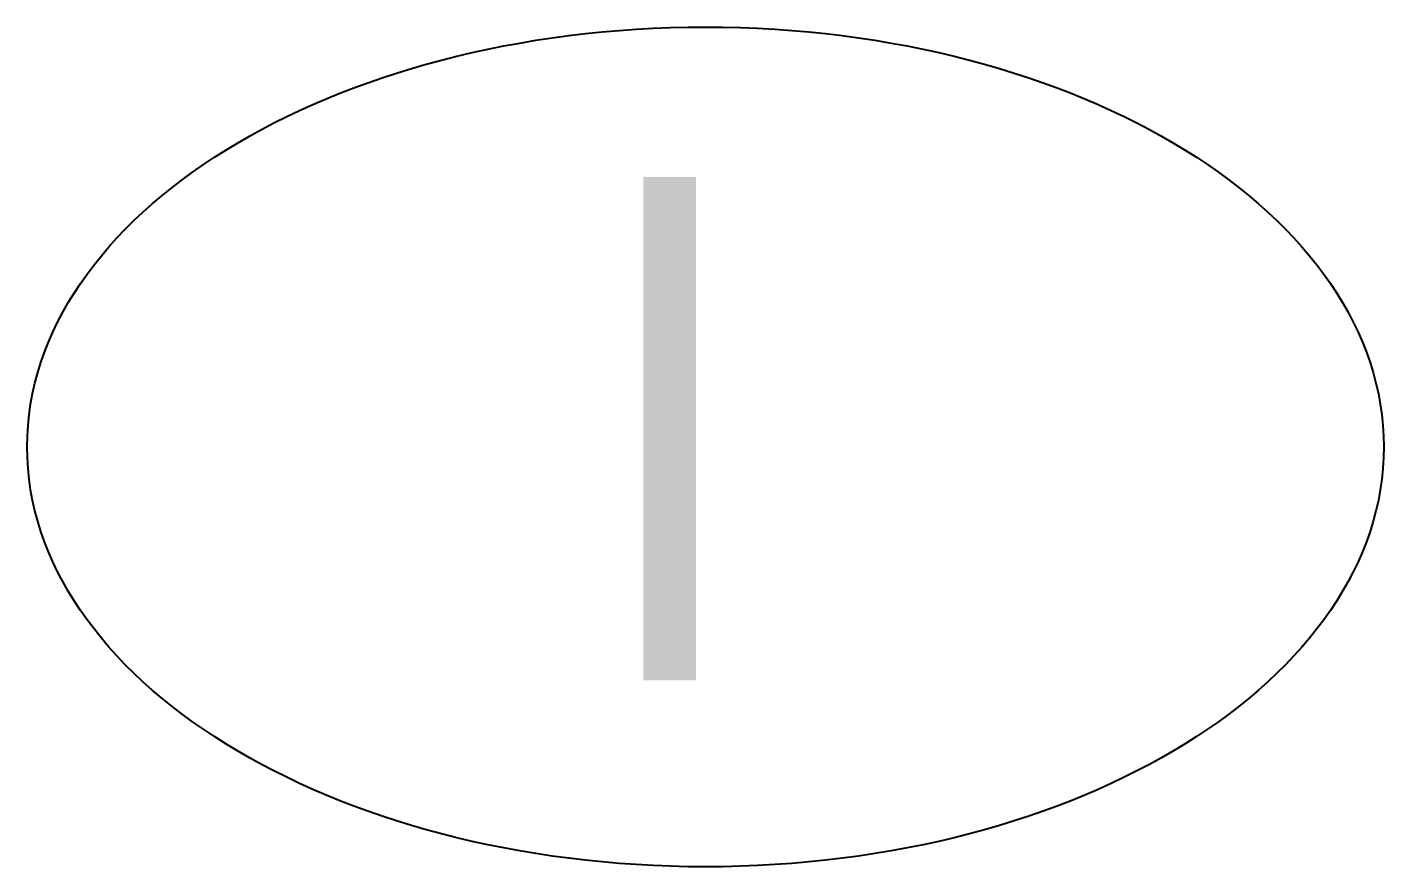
# Model space of a CAD drawing. Header units: inches. Extents: x 23 to 6400, y -2214 to 4412.
# Drawn here: x 992.67 to 1014.22, y 899.31 to 912.65 of the extents above; entities that cross this region are included whole.
import ezdxf
from ezdxf.enums import TextEntityAlignment as Align

# ---------------------------------------------------------------- set-up
doc = ezdxf.new("R2010")
doc.units = ezdxf.units.IN
doc.header["$LTSCALE"] = 96
doc.header["$MEASUREMENT"] = 0
doc.layers.add('A-Powr-Exst', color=15, linetype='Continuous')
doc.layers.add('Legend 300$0$A-Powr-Neww', color=4, linetype='Continuous')
doc.styles.add('XFINE_1', font='swissl.ttf', dxfattribs={"height": 1.25})

# ---------------------------------------------------------------- blocks, each defined once
blk = doc.blocks.new('A$C727C1CD3')
at = {"color": 0, "linetype": 'ByBlock', "lineweight": -2}
blk.add_ellipse((13.721, 6.657), major_axis=(10.778, 0), ratio=0.619048, dxfattribs=at)
at = {"layer": 'Legend 300$0$A-Powr-Neww', "style": 'XFINE_1', "width": 0.8, "flags": 8}
blk.add_attdef('EQUIP', text='', height=8, dxfattribs=at).set_placement((15.04, 6.953), align=Align.MIDDLE)

msp = doc.modelspace()

# ---------------------------------------------------------------- block references
at = {"layer": 'A-Powr-Exst', "color": 15}
ref = msp.add_blockref('A$C727C1CD3', (989.724, 899.323), dxfattribs=at)
ref.add_attrib('EQUIP', 'I', dxfattribs={"layer": 'Legend 300$0$A-Powr-Neww', "height": 8, "style": 'XFINE_1', "width": 0.8, "flags": 8}).set_placement((1002.876, 906.27), align=Align.MIDDLE)

doc.saveas('drawing.dxf')
